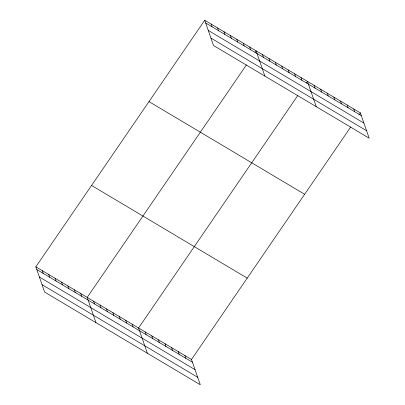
<?xml version="1.0" encoding="UTF-8"?>
<svg xmlns="http://www.w3.org/2000/svg" width="405" height="405" viewBox="0 0 405 405"><rect width="100%" height="100%" fill="white"/><g stroke="black" fill="none" stroke-linecap="round" stroke-linejoin="round"><path stroke-width="0.61" d="M35.832 266.829L191.494 359.493L200.288 384.75L44.631 292.086L35.832 266.829L204.712 20.25L360.369 112.914L369.168 138.171L213.506 45.507L204.712 20.25M246.432 64.911L87.202 297.412L95.995 322.663M255.008 52.392L256.081 50.828L264.875 76.084M297.802 95.494L138.571 327.989L147.364 353.246M306.377 82.974L307.446 81.41L316.244 106.662M191.494 359.493L350.725 126.998M358.941 115L360.369 112.914M205.664 22.989L361.326 115.653M208.256 30.421L363.913 123.079M210.919 38.075L366.576 130.739M148.984 101.62L304.641 194.284M91.565 185.46L247.222 278.124M36.789 269.568L192.446 362.232M39.376 277L195.033 369.664M42.044 284.654L197.701 377.318M353.757 108.975L354.709 111.714M347.141 105.037L348.092 107.776M340.524 101.098L341.476 103.837M333.907 97.159L334.864 99.898M327.296 93.221L328.247 95.96M320.679 89.282L321.631 92.021M314.062 85.349L315.014 88.082M301.026 77.588L301.978 80.322M294.607 73.766L295.559 76.499M288.183 69.938L289.14 72.677M281.764 66.116L282.715 68.855M275.344 62.294L276.296 65.033M268.92 58.472L269.877 61.211M262.501 54.65L263.452 57.389M249.657 47.005L250.614 49.744M243.238 43.183L244.19 45.922M236.819 39.361L237.77 42.1M230.394 35.539L231.351 38.278M223.975 31.717L224.927 34.455M217.556 27.894L218.508 30.633M211.132 24.072L212.088 26.811M184.877 355.555L185.829 358.293M178.261 351.616L179.213 354.355M171.644 347.682L172.601 350.416M165.032 343.744L165.984 346.477M158.416 339.805L159.368 342.539M151.799 335.867L152.751 338.6M145.182 331.928L146.139 334.662M132.146 324.167L133.098 326.901M125.727 320.345L126.679 323.079M119.308 316.523L120.26 319.256M112.884 312.7L113.84 315.434M106.464 308.878L107.416 311.612M100.045 305.056L100.997 307.79M93.621 301.234L94.578 303.968M80.782 293.59L81.734 296.323M74.358 289.767L75.315 292.501M67.939 285.945L68.891 288.679M61.519 282.118L62.471 284.857M55.095 278.296L56.052 281.035M48.676 274.474L49.628 277.212M42.257 270.651L43.208 273.39"/></g></svg>
